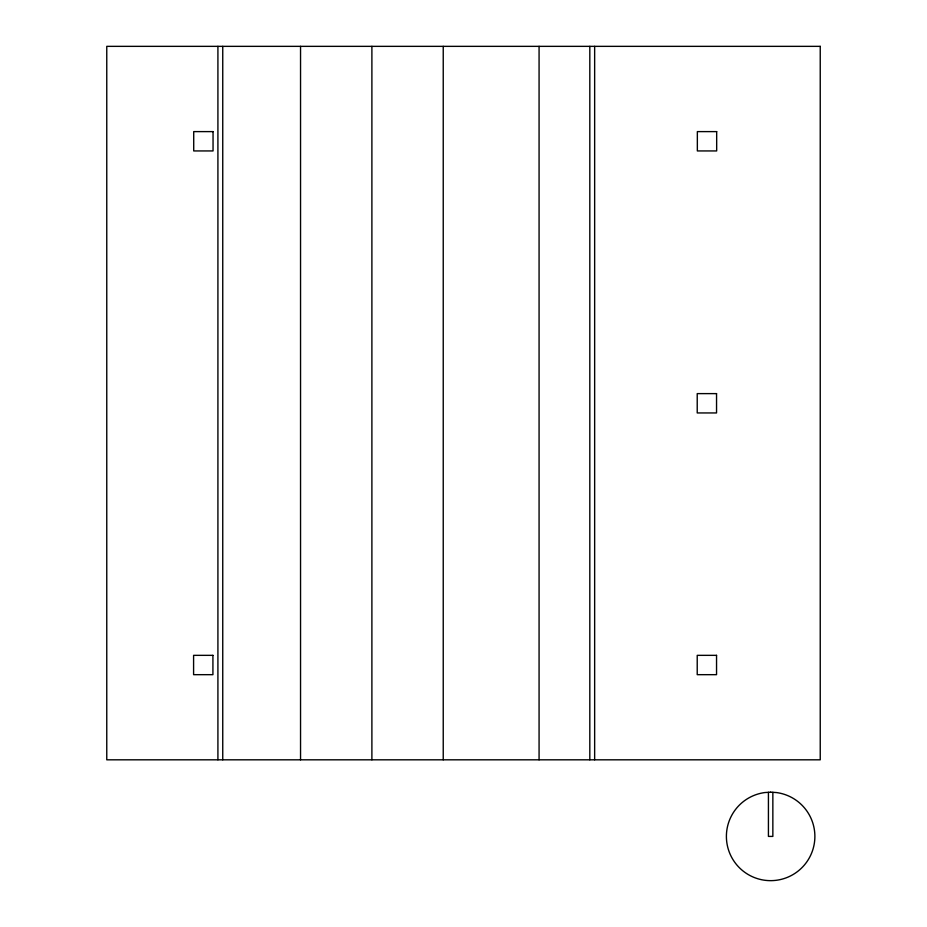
<?xml version="1.0" encoding="UTF-8"?>
<svg xmlns="http://www.w3.org/2000/svg" width="927" height="927" viewBox="0 0 927 927"><rect width="100%" height="100%" fill="white"/><g stroke="black" fill="none" stroke-linecap="round" stroke-linejoin="round"><path stroke-width="1.39" d="M772.851 792.318L772.851 836.409L768.425 836.409L768.425 792.318M594.647 46.35L594.647 759.816M589.815 46.35L589.815 759.816M539.074 46.35L539.074 759.816M443.233 46.35L443.233 759.816M371.889 46.35L371.889 759.816M300.545 46.35L300.545 759.816M222.747 46.35L222.747 759.816M217.915 46.35L217.915 759.816M770.638 792.179L764.856 792.55A44.241 44.241 0 0 0 733.327 860.186A44.241 44.241 0 0 0 807.95 860.186A44.241 44.241 0 0 0 776.409 792.55L770.638 792.179M820.233 46.35L106.767 46.35L106.767 759.816L820.233 759.816L820.233 46.35M213.048 131.611L193.72 131.611L193.72 150.939L213.048 150.939L213.048 131.611M716.675 131.611L697.347 131.611L697.347 150.939L716.675 150.939L716.675 131.611M716.548 393.616L697.22 393.616L697.22 412.944L716.548 412.944L716.548 393.616M212.92 655.343L193.592 655.343L193.592 674.671L212.92 674.671L212.92 655.343M716.548 655.343L697.22 655.343L697.22 674.671L716.548 674.671L716.548 655.343"/></g></svg>
